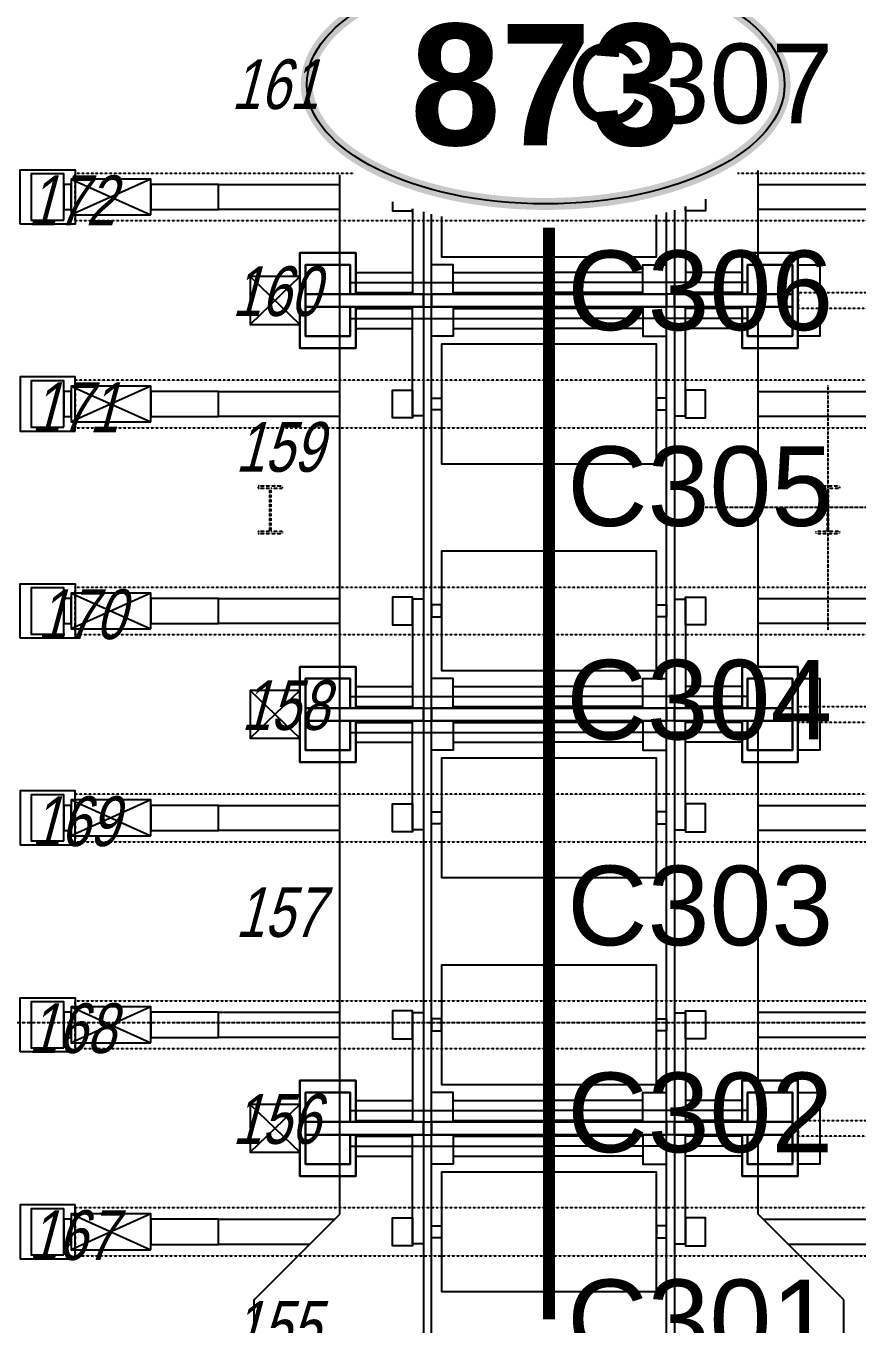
# Model space of a CAD drawing. Header units: millimetres. Extents: x -1732 to 458256, y -4349 to 130988.
# Drawn here: x 35423 to 45859, y 18100 to 34407 of the extents above; entities that cross this region are included whole.
import ezdxf
from ezdxf.enums import TextEntityAlignment as Align

# ---------------------------------------------------------------- set-up
doc = ezdxf.new("R2010")
doc.units = ezdxf.units.MM
doc.header["$LTSCALE"] = 0.01
doc.header["$MEASUREMENT"] = 0
for name, pattern in [('CENTER2', [28.575, 19.05, -3.175, 3.175, -3.175]), ('HIDDEN2', [4.7625, 3.175, -1.5875]), ('PHANTOM2', [31.75, 15.875, -3.175, 3.175, -3.175, 3.175, -3.175])]:
    doc.linetypes.add(name, pattern=pattern)
for name, color, linetype in [('F-E-EQP-AXE', 251, 'CENTER2'), ('F-E-EQP-BIELO', 251, 'CONTINUOUS'), ('F-E-EQP-CAN', 251, 'HIDDEN2'), ('F-E-EQP-TXT-MV2', 251, 'CONTINUOUS'), ('NODETEXT', 5, 'CONTINUOUS'), ('S-E-ACI', 251, 'PHANTOM2'), ('TEX', 5, 'CONTINUOUS')]:
    doc.layers.add(name, color=color, linetype=linetype)
doc.styles.add('CONTOUR', font='BOLD.SHX', dxfattribs={"height": 1600})
doc.styles.add('R15', font='arial.ttf', dxfattribs={"height": 1.5})
doc.styles.add('TEXTXP', font='arial.ttf', dxfattribs={"width": 0.75, "oblique": 15})

msp = doc.modelspace()

# ---------------------------------------------------------------- hatches: boundary and pattern name
at = {"layer": 'F-E-EQP-TXT-MV2', "linetype": 'Continuous'}
h = msp.add_hatch(color=256, dxfattribs=at)
edge = h.paths.add_edge_path(flags=16)
edge.add_spline(control_points=[(39024.54332, 33671.51296), (39024.54332, 33637.0709), (39027.17706, 33602.62781), (39037.74139, 33533.74889), (39045.67325, 33499.31163), (39066.90448, 33430.50538), (39080.20544, 33396.13624), (39112.24042, 33327.60811), (39130.97547, 33293.44989), (39173.89722, 33225.55495), (39198.08422, 33191.81922), (39251.86124, 33125.02123), (39281.4511, 33091.95973), (39345.91673, 33026.77537), (39380.79218, 32994.65296), (39455.65177, 32931.60672), (39495.63558, 32900.68311), (39580.48485, 32840.27951), (39625.35003, 32810.79961), (39719.69424, 32753.50949), (39769.17307, 32725.69927), (39872.44302, 32671.95441), (39926.23399, 32646.01975), (40037.79814, 32596.21186), (40095.57121, 32572.33861), (40214.74493, 32526.81988), (40276.14548, 32505.17438), (40402.1982, 32464.25849), (40466.85028, 32444.98808), (40599.01149, 32408.95107), (40666.52054, 32392.18446), (40803.9851, 32361.26537), (40873.94054, 32347.11288), (41015.8737, 32321.51406), (41087.85134, 32310.06773), (41258.67348, 32286.46153), (41358.16531, 32275.43626), (41558.9417, 32258.5628), (41660.2259, 32252.71463), (41863.4796, 32246.26293), (41965.44873, 32245.6594), (42168.95801, 32249.70396), (42270.49779, 32254.35204), (42472.03835, 32268.84617), (42572.03878, 32278.6922), (42769.40598, 32303.46811), (42866.77239, 32318.39798), (43057.80321, 32353.16712), (43151.46726, 32373.0064), (43334.06209, 32417.35975), (43422.99252, 32441.87384), (43595.13677, 32495.28186), (43678.35021, 32524.17582), (43838.13613, 32585.98747), (43914.70816, 32618.90522), (44060.35812, 32688.34558), (44129.43547, 32724.86825), (44248.03913, 32794.41437), (44298.8772, 32826.94182), (44394.53886, 32893.81877), (44439.36201, 32928.16815), (44522.67735, 32998.35266), (44561.16897, 33034.18741), (44631.58105, 33106.98385), (44663.50096, 33143.94471), (44720.62292, 33218.62928), (44745.82484, 33256.35159), (44789.46948, 33332.22329), (44807.91313, 33370.37103), (44838.09577, 33446.83424), (44849.83705, 33485.14898), (44866.71738, 33561.8045), (44871.85902, 33600.1468), (44875.61154, 33676.82608), (44874.22321, 33715.16643), (44864.89775, 33791.84346), (44856.95885, 33830.18293), (44834.4395, 33906.79011), (44819.85637, 33945.05828), (44783.95607, 34021.33169), (44762.63716, 34059.33562), (44713.24555, 34134.78307), (44685.17244, 34172.22495), (44622.35761, 34246.19428), (44587.61625, 34282.72056), (44511.65304, 34354.4927), (44470.43176, 34389.73795), (44381.78358, 34458.59669), (44334.35719, 34492.20994), (44233.64321, 34557.48007), (44180.35602, 34589.1369), (44068.32079, 34650.20017), (44009.57303, 34679.60663), (43887.06298, 34735.9061), (43823.3009, 34762.79914), (43691.24725, 34813.83884), (43622.95584, 34837.98553), (43482.36169, 34883.32883), (43410.0591, 34904.52546), (43261.98908, 34943.79355), (43186.22181, 34961.86501), (43031.79298, 34994.73584), (42953.13158, 35009.53522), (42793.50495, 35035.74303), (42712.53986, 35047.15146), (42548.91203, 35066.48656), (42466.24944, 35074.41322), (42299.84434, 35086.72205), (42216.10199, 35091.10421), (42048.16246, 35096.28951), (41963.96544, 35097.09263), (41795.74477, 35095.11351), (41711.72127, 35092.33127), (41544.47466, 35083.20334), (41461.25169, 35076.85764), (41296.2277, 35060.65292), (41214.42682, 35050.7939), (41052.85889, 35027.64076), (40973.09198, 35014.34666), (40816.18999, 34984.42967), (40739.05504, 34967.8068), (40587.99695, 34931.36662), (40514.07395, 34911.54932), (40369.99753, 34868.88277), (40299.84427, 34846.0335), (40163.8387, 34797.49385), (40097.98656, 34771.80346), (39971.08369, 34717.80131), (39910.03314, 34689.48952), (39793.19777, 34630.49405), (39737.41319, 34599.81034), (39631.53154, 34536.35102), (39581.43481, 34503.57543), (39487.29952, 34436.24321), (39443.26142, 34401.68672), (39361.55116, 34331.13238), (39323.87956, 34295.13495), (39255.13161, 34222.05944), (39224.05577, 34184.98228), (39168.63312, 34110.11002), (39144.28632, 34072.31641), (39102.34976, 33996.34021), (39084.75888, 33958.15925), (39056.27002, 33881.65452), (39045.36961, 33843.33126), (39030.15856, 33766.6678), (39025.84545, 33728.32577), (39024.62758, 33683.82839), (39024.54332, 33677.67067), (39024.54332, 33671.51296)], knot_values=[0, 0, 0, 0, 0.07653791, 0.07653791, 0.1530758201, 0.1530758201, 0.2296137301, 0.2296137301, 0.3061516401, 0.3061516401, 0.3826895501, 0.3826895501, 0.4592274602, 0.4592274602, 0.5357653702, 0.5357653702, 0.6123032802, 0.6123032802, 0.6888411903, 0.6888411903, 0.7653791003, 0.7653791003, 0.8419170103, 0.8419170103, 0.9184549203, 0.9184549203, 0.9949928304, 0.9949928304, 1.0715307404, 1.0715307404, 1.1480686504, 1.1480686504, 1.2246065605, 1.2246065605, 1.3011444705, 1.3011444705, 1.4042708289, 1.4042708289, 1.5073971874, 1.5073971874, 1.6105235458, 1.6105235458, 1.7136499042, 1.7136499042, 1.8167762627, 1.8167762627, 1.9199026211, 1.9199026211, 2.0230289795, 2.0230289795, 2.126155338, 2.126155338, 2.2292816964, 2.2292816964, 2.3324080548, 2.3324080548, 2.4355344133, 2.4355344133, 2.5207336817, 2.5207336817, 2.6059329501, 2.6059329501, 2.6911322186, 2.6911322186, 2.776331487, 2.776331487, 2.8615307555, 2.8615307555, 2.9467300239, 2.9467300239, 3.0319292923, 3.0319292923, 3.1171285608, 3.1171285608, 3.2023278292, 3.2023278292, 3.2875270976, 3.2875270976, 3.3727263661, 3.3727263661, 3.4579256345, 3.4579256345, 3.5431249029, 3.5431249029, 3.6283241714, 3.6283241714, 3.7135234398, 3.7135234398, 3.7987227083, 3.7987227083, 3.8839219767, 3.8839219767, 3.9691212451, 3.9691212451, 4.0543205136, 4.0543205136, 4.139519782, 4.139519782, 4.2247190504, 4.2247190504, 4.3099183189, 4.3099183189, 4.3951175873, 4.3951175873, 4.4803168557, 4.4803168557, 4.5655161242, 4.5655161242, 4.6507153926, 4.6507153926, 4.7359146611, 4.7359146611, 4.8211139295, 4.8211139295, 4.9063131979, 4.9063131979, 4.9915124664, 4.9915124664, 5.0767117348, 5.0767117348, 5.1619110032, 5.1619110032, 5.2471102717, 5.2471102717, 5.3323095401, 5.3323095401, 5.4175088085, 5.4175088085, 5.502708077, 5.502708077, 5.5879073454, 5.5879073454, 5.6731066139, 5.6731066139, 5.7583058823, 5.7583058823, 5.8435051507, 5.8435051507, 5.9287044192, 5.9287044192, 6.0139036876, 6.0139036876, 6.099102956, 6.099102956, 6.1843022245, 6.1843022245, 6.2695014929, 6.2695014929, 6.2831853072, 6.2831853072, 6.2831853072, 6.2831853072], degree=3, periodic=0)
edge = h.paths.add_edge_path()
edge.add_spline(control_points=[(38874.54332, 33671.51296), (38874.54332, 33642.05283), (38876.1226, 33612.59289), (38882.42426, 33553.82539), (38887.14647, 33524.51816), (38899.68982, 33466.19837), (38907.5107, 33437.18599), (38926.18523, 33379.58028), (38937.0386, 33350.98695), (38961.69825, 33294.32293), (38975.50432, 33266.25213), (39014.43088, 33195.32487), (39041.58057, 33152.89936), (39102.47691, 33069.76394), (39136.22347, 33029.05283), (39209.99068, 32949.5408), (39250.01167, 32910.73916), (39349.91777, 32823.00428), (39412.04207, 32774.85431), (39545.94471, 32682.59946), (39617.72399, 32638.49461), (39770.0923, 32554.71874), (39850.68164, 32515.04815), (40019.73735, 32440.51727), (40108.20362, 32405.65745), (40291.98956, 32341.0978), (40387.30891, 32311.39836), (40583.6931, 32257.46927), (40684.75751, 32233.23992), (40891.45125, 32190.51063), (40997.08006, 32172.01089), (41211.66353, 32140.94265), (41320.61764, 32128.37428), (41540.56979, 32109.30746), (41651.56726, 32102.80909), (41874.29785, 32095.95447), (41986.03039, 32095.59824), (42208.91334, 32101.03191), (42320.06317, 32106.82179), (42540.47042, 32124.48341), (42649.72729, 32136.35509), (42865.06275, 32166.04929), (42971.14081, 32183.87169), (43178.87373, 32225.27273), (43280.5281, 32248.85117), (43478.22539, 32301.5112), (43574.26788, 32330.5925), (43759.62422, 32393.95398), (43848.93776, 32428.23377), (44019.80193, 32501.64669), (44101.35245, 32540.77937), (44255.74651, 32623.52391), (44328.5903, 32667.13532), (44464.71572, 32758.44868), (44527.99821, 32806.1505), (44644.21913, 32905.25145), (44697.15904, 32956.65158), (44783.88805, 33053.71786), (44819.40356, 33098.87291), (44882.37032, 33191.17907), (44909.82105, 33238.33226), (44950.72863, 33322.91854), (44965.95938, 33360.00834), (44991.28856, 33434.92548), (45001.38601, 33472.75281), (45016.30277, 33548.8697), (45021.12113, 33587.15852), (45025.40041, 33663.87413), (45024.86099, 33702.29962), (45018.43302, 33778.94729), (45012.54495, 33817.16823), (44995.51362, 33893.08914), (44984.37133, 33930.78852), (44956.9872, 34005.40142), (44940.74627, 34042.31506), (44903.35139, 34115.15125), (44882.19798, 34151.07432), (44835.17251, 34221.7728), (44809.30062, 34256.54878), (44753.03014, 34324.82796), (44722.63149, 34358.33158), (44632.94639, 34448.69245), (44569.15577, 34504.11582), (44429.26618, 34610.16677), (44353.16518, 34660.79493), (44204.16425, 34748.27246), (44133.06252, 34785.97784), (43983.95761, 34857.47822), (43905.95441, 34891.27292), (43743.80195, 34954.67403), (43659.65285, 34984.28017), (43486.02579, 35039.05016), (43396.54807, 35064.2138), (43213.13672, 35109.8763), (43119.20339, 35130.375), (42927.80121, 35166.52247), (42830.3327, 35182.17113), (42632.81861, 35208.47509), (42532.77338, 35219.13032), (42331.0921, 35235.34884), (42229.4564, 35240.91208), (42025.59763, 35246.89487), (41923.37491, 35247.31439), (41719.35189, 35243.00579), (41617.55194, 35238.27768), (41415.37968, 35223.71778), (41315.00773, 35213.88603), (41116.68124, 35189.20987), (41018.72706, 35174.36553), (40826.19983, 35139.80041), (40731.62711, 35120.07975), (40546.79014, 35075.94051), (40456.52619, 35051.52209), (40281.18813, 34998.20402), (40196.11426, 34969.30457), (40031.9833, 34907.27365), (39952.92636, 34874.14245), (39801.5953, 34803.92254), (39729.32119, 34766.83414), (39592.25801, 34688.99103), (39527.46869, 34648.23657), (39406.01663, 34563.36028), (39349.35326, 34519.23844), (39244.74655, 34427.9291), (39196.80224, 34380.74086), (39110.20333, 34283.61214), (39071.548, 34233.66955), (39012.2581, 34143.76512), (38989.52662, 34104.31076), (38949.98825, 34024.24188), (38933.18231, 33983.62661), (38905.73479, 33901.5178), (38895.09476, 33860.02429), (38880.1659, 33776.52635), (38875.87847, 33734.52322), (38874.63216, 33685.49267), (38874.54332, 33678.50281), (38874.54332, 33671.51296)], knot_values=[0, 0, 0, 0, 0.0535638656, 0.0535638656, 0.1071277312, 0.1071277312, 0.1606915968, 0.1606915968, 0.2142554624, 0.2142554624, 0.2678193281, 0.2678193281, 0.3510755973, 0.3510755973, 0.4343318666, 0.4343318666, 0.5175881359, 0.5175881359, 0.627780904, 0.627780904, 0.737973672, 0.737973672, 0.84816644, 0.84816644, 0.9583592081, 0.9583592081, 1.0685519761, 1.0685519761, 1.1787447442, 1.1787447442, 1.2889375122, 1.2889375122, 1.3991302802, 1.3991302802, 1.5093230483, 1.5093230483, 1.6195158163, 1.6195158163, 1.7297085844, 1.7297085844, 1.8399013524, 1.8399013524, 1.9500941204, 1.9500941204, 2.0602868885, 2.0602868885, 2.1704796565, 2.1704796565, 2.2806724246, 2.2806724246, 2.3908651926, 2.3908651926, 2.5010579606, 2.5010579606, 2.6112507287, 2.6112507287, 2.7214434967, 2.7214434967, 2.8128903506, 2.8128903506, 2.9043372045, 2.9043372045, 2.9741279175, 2.9741279175, 3.0439186305, 3.0439186305, 3.1137093434, 3.1137093434, 3.1835000564, 3.1835000564, 3.2532907694, 3.2532907694, 3.3230814824, 3.3230814824, 3.3928721954, 3.3928721954, 3.4626629084, 3.4626629084, 3.5324536214, 3.5324536214, 3.6022443344, 3.6022443344, 3.7246448493, 3.7246448493, 3.8470453642, 3.8470453642, 3.9478848034, 3.9478848034, 4.0487242427, 4.0487242427, 4.1495636819, 4.1495636819, 4.2504031212, 4.2504031212, 4.3512425604, 4.3512425604, 4.4520819997, 4.4520819997, 4.5529214389, 4.5529214389, 4.6537608782, 4.6537608782, 4.7546003174, 4.7546003174, 4.8554397567, 4.8554397567, 4.9562791959, 4.9562791959, 5.0571186351, 5.0571186351, 5.1579580744, 5.1579580744, 5.2587975136, 5.2587975136, 5.3596369529, 5.3596369529, 5.4604763921, 5.4604763921, 5.5613158314, 5.5613158314, 5.6621552706, 5.6621552706, 5.7629947099, 5.7629947099, 5.8638341491, 5.8638341491, 5.9646735884, 5.9646735884, 6.0411243106, 6.0411243106, 6.1175750329, 6.1175750329, 6.1940257551, 6.1940257551, 6.2704764774, 6.2704764774, 6.2831853072, 6.2831853072, 6.2831853072, 6.2831853072], degree=3, periodic=0)

# ---------------------------------------------------------------- linework, layer by layer
at = {"layer": 'F-E-EQP-AXE'}
for p, q in [((45490.47652, 29898.10464), (45490.47652, 26818.17363)), ((45490.47652, 29898.10464), (45490.47652, 26818.17363)), ((47030.44203, 28358.13913), (43950.51102, 28358.13913)), ((47030.44203, 28358.13913), (43950.51102, 28358.13913)), ((76890.23649, 21881.78228), (22489.15801, 21881.78228))]:
    msp.add_line(p, q, dxfattribs=at)
at = {"layer": 'F-E-EQP-BIELO'}
for p, q in [((35990.12361, 32483.13913), (36990.12361, 32033.13913)), ((36990.12361, 32483.13913), (35990.12361, 32033.13913)), ((39362.62361, 19479.13913), (39362.62361, 32535.71539)), ((44617.62361, 19479.13913), (44617.62361, 32593.4372)), ((40415.12361, 32070.44419), (40415.12361, 14804.13913)), ((43565.12361, 32093.71684), (43565.12361, 14804.13913)), ((38863.12361, 31258.13913), (38238.12361, 30658.13913)), ((38238.12361, 31258.13913), (38863.12361, 30658.13913)), ((39495.12361, 31183.13913), (41990.12361, 31183.13913)), ((39565.12361, 31308.13913), (40275.12361, 31308.13913)), ((40786.42361, 31308.13913), (41990.12361, 31308.13913)), ((43168.72361, 31308.13913), (41990.12361, 31308.13913)), ((44485.12361, 31183.13913), (41990.12361, 31183.13913)), ((44415.12361, 31308.13913), (43705.12361, 31308.13913)), ((39565.12361, 31058.13913), (40275.12361, 31058.13913)), ((40786.42361, 31058.13913), (41990.12361, 31058.13913)), ((43168.72361, 31058.13913), (41990.12361, 31058.13913)), ((44415.12361, 31058.13913), (43705.12361, 31058.13913)), ((39565.12361, 30858.13913), (40275.12361, 30858.13913)), ((40786.42361, 30858.13913), (41990.12361, 30858.13913)), ((43168.72361, 30858.13913), (41990.12361, 30858.13913)), ((44415.12361, 30858.13913), (43705.12361, 30858.13913)), ((39495.12361, 30733.13913), (41990.12361, 30733.13913)), ((44485.12361, 30733.13913), (41990.12361, 30733.13913)), ((39565.12361, 30608.13913), (40275.12361, 30608.13913)), ((40786.42361, 30608.13913), (41990.12361, 30608.13913)), ((43168.72361, 30608.13913), (41990.12361, 30608.13913)), ((44415.12361, 30608.13913), (43705.12361, 30608.13913)), ((35990.12361, 29883.13913), (36990.12361, 29433.13913)), ((36990.12361, 29883.13913), (35990.12361, 29433.13913)), ((35990.12361, 27283.13913), (36990.12361, 26833.13913)), ((36990.12361, 27283.13913), (35990.12361, 26833.13913)), ((39565.12361, 26108.13913), (40275.12361, 26108.13913)), ((40786.42361, 26108.13913), (41990.12361, 26108.13913)), ((43168.72361, 26108.13913), (41990.12361, 26108.13913)), ((44415.12361, 26108.13913), (43705.12361, 26108.13913)), ((38863.12361, 26058.13913), (38238.12361, 25458.13913)), ((38238.12361, 26058.13913), (38863.12361, 25458.13913)), ((39495.12361, 25983.13913), (41990.12361, 25983.13913)), ((44485.12361, 25983.13913), (41990.12361, 25983.13913)), ((39565.12361, 25858.13913), (40275.12361, 25858.13913)), ((40786.42361, 25858.13913), (41990.12361, 25858.13913)), ((43168.72361, 25858.13913), (41990.12361, 25858.13913)), ((44415.12361, 25858.13913), (43705.12361, 25858.13913)), ((39565.12361, 25658.13913), (40275.12361, 25658.13913)), ((40786.42361, 25658.13913), (41990.12361, 25658.13913)), ((43168.72361, 25658.13913), (41990.12361, 25658.13913)), ((44415.12361, 25658.13913), (43705.12361, 25658.13913)), ((39495.12361, 25533.13913), (41990.12361, 25533.13913)), ((44485.12361, 25533.13913), (41990.12361, 25533.13913)), ((39565.12361, 25408.13913), (40275.12361, 25408.13913)), ((40786.42361, 25408.13913), (41990.12361, 25408.13913)), ((43168.72361, 25408.13913), (41990.12361, 25408.13913)), ((44415.12361, 25408.13913), (43705.12361, 25408.13913)), ((35990.12361, 24683.13913), (36990.12361, 24233.13913)), ((36990.12361, 24683.13913), (35990.12361, 24233.13913)), ((35990.12361, 22083.13913), (36990.12361, 21633.13913)), ((36990.12361, 22083.13913), (35990.12361, 21633.13913)), ((39565.12361, 20908.13913), (40275.12361, 20908.13913)), ((40786.42361, 20908.13913), (41990.12361, 20908.13913)), ((43168.72361, 20908.13913), (41990.12361, 20908.13913)), ((44415.12361, 20908.13913), (43705.12361, 20908.13913)), ((38863.12361, 20858.13913), (38238.12361, 20258.13913)), ((38238.12361, 20858.13913), (38863.12361, 20258.13913)), ((39495.12361, 20783.13913), (41990.12361, 20783.13913)), ((44485.12361, 20783.13913), (41990.12361, 20783.13913)), ((39565.12361, 20658.13913), (40275.12361, 20658.13913)), ((40786.42361, 20658.13913), (41990.12361, 20658.13913)), ((43168.72361, 20658.13913), (41990.12361, 20658.13913)), ((44415.12361, 20658.13913), (43705.12361, 20658.13913)), ((39565.12361, 20458.13913), (40275.12361, 20458.13913)), ((40786.42361, 20458.13913), (41990.12361, 20458.13913)), ((43168.72361, 20458.13913), (41990.12361, 20458.13913)), ((44415.12361, 20458.13913), (43705.12361, 20458.13913)), ((39495.12361, 20333.13913), (41990.12361, 20333.13913)), ((44485.12361, 20333.13913), (41990.12361, 20333.13913)), ((39565.12361, 20208.13913), (40275.12361, 20208.13913)), ((40786.42361, 20208.13913), (41990.12361, 20208.13913)), ((43168.72361, 20208.13913), (41990.12361, 20208.13913)), ((44415.12361, 20208.13913), (43705.12361, 20208.13913)), ((35990.12361, 19483.13913), (36990.12361, 19033.13913)), ((36990.12361, 19483.13913), (35990.12361, 19033.13913)), ((38286.62361, 18403.13913), (39362.62361, 19479.13913)), ((45693.62361, 18403.13913), (44617.62361, 19479.13913)), ((38286.62361, 17448.13913), (38286.62361, 18403.13913)), ((45693.62361, 17448.13913), (45693.62361, 18403.13913))]:
    msp.add_line(p, q, dxfattribs=at)
for points in [[(35350.12361, 31918.13913), (35350.12361, 32598.13913), (36040.12361, 32598.13913), (36040.12361, 31918.13913), (35350.12361, 31918.13913)], [(35900.12361, 31968.13913), (35900.12361, 32548.13913), (35490.12361, 32548.13913), (35490.12361, 31968.13913), (35900.12361, 31968.13913)], [(36990.12361, 32033.13913), (36990.12361, 32483.13913), (35990.12361, 32483.13913), (35990.12361, 32033.13913), (36990.12361, 32033.13913)], [(35990.12361, 32100.63913), (35990.12361, 32415.63913), (35900.12361, 32415.63913), (35900.12361, 32100.63913), (35990.12361, 32100.63913)], [(37840.12361, 32100.63913), (37840.12361, 32415.63913), (36990.12361, 32415.63913), (36990.12361, 32100.63913), (37840.12361, 32100.63913)], [(37840.12361, 32100.63913), (37840.12361, 32415.63913), (39362.62361, 32415.63913)], [(44617.62361, 32415.63913), (46990.12361, 32415.63913)], [(40025.12361, 32197.82536), (40025.12361, 32083.13913), (40275.12361, 32083.13913)], [(43705.12361, 32137.70456), (43705.12361, 31038.13913), (43168.72361, 31038.13913), (43168.72361, 31038.13913), (43168.72361, 31408.13913), (43465.12361, 31408.13913)], [(43955.12361, 32229.76338), (43955.12361, 32083.13913), (43705.12361, 32083.13913)], [(43705.12361, 32083.13913), (43705.12361, 32137.70456)], [(39362.62361, 32100.63913), (37840.12361, 32100.63913)], [(40275.12361, 32111.59372), (40275.12361, 31038.13913), (40786.42361, 31038.13913), (40786.42361, 31038.13913), (40786.42361, 31408.13913), (40515.12361, 31408.13913)], [(40275.12361, 32083.13913), (40275.12361, 32111.59372)], [(40415.12361, 32070.44419), (40415.12361, 17548.13913), (40515.12361, 17548.13913)], [(40515.12361, 17548.13913), (40515.12361, 32043.87813)], [(40640.12361, 32013.77013), (40640.12361, 31508.13913), (41990.12361, 31508.13913), (43340.12361, 31508.13913), (43340.12361, 32032.93611)], [(43565.12361, 32093.71684), (43565.12361, 17548.13913), (43465.12361, 17548.13913)], [(43465.12361, 17548.13913), (43465.12361, 32065.26467)], [(46990.12361, 32100.63913), (44617.62361, 32100.63913)], [(39565.12361, 30878.13913), (39565.12361, 30358.13913), (38863.12361, 30358.13913), (38863.12361, 31558.13913), (39565.12361, 31558.13913), (39565.12361, 31038.13913)], [(39565.12361, 31038.13913), (39565.12361, 31558.13913), (38863.12361, 31558.13913), (38863.12361, 30358.13913), (39565.12361, 30358.13913), (39565.12361, 30878.13913)], [(44415.12361, 30878.13913), (44415.12361, 30358.13913), (45117.12361, 30358.13913), (45117.12361, 31558.13913), (44415.12361, 31558.13913), (44415.12361, 31038.13913)], [(44415.12361, 31038.13913), (44415.12361, 31558.13913), (45117.12361, 31558.13913), (45117.12361, 30358.13913), (44415.12361, 30358.13913), (44415.12361, 30878.13913)], [(39495.12361, 30878.13913), (39495.12361, 30508.13913), (38933.12361, 30508.13913), (38933.12361, 31408.13913), (39495.12361, 31408.13913), (39495.12361, 31038.13913)], [(39495.12361, 31038.13913), (39495.12361, 31408.13913), (38933.12361, 31408.13913), (38933.12361, 30508.13913), (39495.12361, 30508.13913), (39495.12361, 30878.13913)], [(44485.12361, 30878.13913), (44485.12361, 30508.13913), (45047.12361, 30508.13913), (45047.12361, 31408.13913), (44485.12361, 31408.13913), (44485.12361, 31038.13913)], [(44485.12361, 31038.13913), (44485.12361, 31408.13913), (45047.12361, 31408.13913), (45047.12361, 30508.13913), (44485.12361, 30508.13913), (44485.12361, 30878.13913)], [(45117.12361, 30508.13913), (45117.12361, 31408.13913), (45392.12361, 31408.13913), (45392.12361, 30508.13913), (45117.12361, 30508.13913)], [(38863.12361, 30658.13913), (38863.12361, 31258.13913), (38238.12361, 31258.13913), (38238.12361, 30658.13913), (38863.12361, 30658.13913)], [(40415.12361, 31038.13913), (40415.12361, 30878.13913), (38933.12361, 30878.13913), (38933.12361, 31038.13913), (40415.12361, 31038.13913)], [(40415.12361, 30878.13913), (40415.12361, 31038.13913), (38933.12361, 31038.13913), (38933.12361, 30878.13913), (40415.12361, 30878.13913)], [(41990.12361, 30878.13913), (40515.12361, 30878.13913), (40515.12361, 31038.13913), (41990.12361, 31038.13913)], [(41990.12361, 31038.13913), (40515.12361, 31038.13913), (40515.12361, 30878.13913), (41990.12361, 30878.13913)], [(41990.12361, 30878.13913), (43465.12361, 30878.13913), (43465.12361, 31038.13913), (41990.12361, 31038.13913)], [(41990.12361, 31038.13913), (43465.12361, 31038.13913), (43465.12361, 30878.13913), (41990.12361, 30878.13913)], [(43565.12361, 31038.13913), (43565.12361, 30878.13913), (45047.12361, 30878.13913), (45047.12361, 31038.13913), (43565.12361, 31038.13913)], [(43565.12361, 30878.13913), (43565.12361, 31038.13913), (45047.12361, 31038.13913), (45047.12361, 30878.13913), (43565.12361, 30878.13913)], [(40415.12361, 29508.13913), (40275.12361, 29508.13913), (40275.12361, 30878.13913), (40786.42361, 30878.13913), (40786.42361, 30878.13913), (40786.42361, 30508.13913), (40515.12361, 30508.13913)], [(43565.12361, 29508.13913), (43705.12361, 29508.13913), (43705.12361, 30878.13913), (43168.72361, 30878.13913), (43168.72361, 30878.13913), (43168.72361, 30508.13913), (43465.12361, 30508.13913)], [(36040.12361, 29318.13913), (36040.12361, 29998.13913), (35350.12361, 29998.13913), (35350.12361, 29318.13913), (36040.12361, 29318.13913)], [(35900.12361, 29368.13913), (35900.12361, 29948.13913), (35490.12361, 29948.13913), (35490.12361, 29368.13913), (35900.12361, 29368.13913)], [(36990.12361, 29433.13913), (36990.12361, 29883.13913), (35990.12361, 29883.13913), (35990.12361, 29433.13913), (36990.12361, 29433.13913)], [(35990.12361, 29500.63913), (35990.12361, 29815.63913), (35900.12361, 29815.63913), (35900.12361, 29500.63913), (35990.12361, 29500.63913)], [(37840.12361, 29500.63913), (37840.12361, 29815.63913), (36990.12361, 29815.63913), (36990.12361, 29500.63913), (37840.12361, 29500.63913)], [(37840.12361, 29500.63913), (37840.12361, 29815.63913), (39362.62361, 29815.63913)], [(40275.12361, 29833.13913), (40275.12361, 29483.13913), (40025.12361, 29483.13913), (40025.12361, 29833.13913), (40275.12361, 29833.13913)], [(40640.12361, 29733.13913), (40640.12361, 29583.13913), (40515.12361, 29583.13913), (40515.12361, 29733.13913), (40640.12361, 29733.13913)], [(43340.12361, 29733.13913), (43340.12361, 29583.13913), (43465.12361, 29583.13913), (43465.12361, 29733.13913), (43340.12361, 29733.13913)], [(43705.12361, 29833.13913), (43705.12361, 29483.13913), (43955.12361, 29483.13913), (43955.12361, 29833.13913), (43705.12361, 29833.13913)], [(44617.62361, 29815.63913), (46990.12361, 29815.63913)], [(39362.62361, 29500.63913), (37840.12361, 29500.63913)], [(46990.12361, 29500.63913), (44617.62361, 29500.63913)], [(35350.12361, 26718.13913), (35350.12361, 27398.13913), (36040.12361, 27398.13913), (36040.12361, 26718.13913), (35350.12361, 26718.13913)], [(35900.12361, 26768.13913), (35900.12361, 27348.13913), (35490.12361, 27348.13913), (35490.12361, 26768.13913), (35900.12361, 26768.13913)], [(36990.12361, 26833.13913), (36990.12361, 27283.13913), (35990.12361, 27283.13913), (35990.12361, 26833.13913), (36990.12361, 26833.13913)], [(35990.12361, 26900.63913), (35990.12361, 27215.63913), (35900.12361, 27215.63913), (35900.12361, 26900.63913), (35990.12361, 26900.63913)], [(37840.12361, 26900.63913), (37840.12361, 27215.63913), (36990.12361, 27215.63913), (36990.12361, 26900.63913), (37840.12361, 26900.63913)], [(37840.12361, 26900.63913), (37840.12361, 27215.63913), (39362.62361, 27215.63913)], [(40275.12361, 26883.13913), (40275.12361, 27233.13913), (40025.12361, 27233.13913), (40025.12361, 26883.13913), (40275.12361, 26883.13913)], [(40415.12361, 27208.13913), (40275.12361, 27208.13913), (40275.12361, 25838.13913), (40786.42361, 25838.13913), (40786.42361, 25838.13913), (40786.42361, 26208.13913), (40515.12361, 26208.13913)], [(40640.12361, 26983.13913), (40640.12361, 27133.13913), (40515.12361, 27133.13913), (40515.12361, 26983.13913), (40640.12361, 26983.13913)], [(43565.12361, 27208.13913), (43705.12361, 27208.13913), (43705.12361, 25838.13913), (43168.72361, 25838.13913), (43168.72361, 25838.13913), (43168.72361, 26208.13913), (43465.12361, 26208.13913)], [(43340.12361, 26983.13913), (43340.12361, 27133.13913), (43465.12361, 27133.13913), (43465.12361, 26983.13913), (43340.12361, 26983.13913)], [(43705.12361, 26883.13913), (43705.12361, 27233.13913), (43955.12361, 27233.13913), (43955.12361, 26883.13913), (43705.12361, 26883.13913)], [(44617.62361, 27215.63913), (46990.12361, 27215.63913)], [(39362.62361, 26900.63913), (37840.12361, 26900.63913)], [(46990.12361, 26900.63913), (44617.62361, 26900.63913)], [(39565.12361, 25678.13913), (39565.12361, 25158.13913), (38863.12361, 25158.13913), (38863.12361, 26358.13913), (39565.12361, 26358.13913), (39565.12361, 25838.13913)], [(39565.12361, 25838.13913), (39565.12361, 26358.13913), (38863.12361, 26358.13913), (38863.12361, 25158.13913), (39565.12361, 25158.13913), (39565.12361, 25678.13913)], [(44415.12361, 25678.13913), (44415.12361, 25158.13913), (45117.12361, 25158.13913), (45117.12361, 26358.13913), (44415.12361, 26358.13913), (44415.12361, 25838.13913)], [(44415.12361, 25838.13913), (44415.12361, 26358.13913), (45117.12361, 26358.13913), (45117.12361, 25158.13913), (44415.12361, 25158.13913), (44415.12361, 25678.13913)], [(39495.12361, 25678.13913), (39495.12361, 25308.13913), (38933.12361, 25308.13913), (38933.12361, 26208.13913), (39495.12361, 26208.13913), (39495.12361, 25838.13913)], [(39495.12361, 25838.13913), (39495.12361, 26208.13913), (38933.12361, 26208.13913), (38933.12361, 25308.13913), (39495.12361, 25308.13913), (39495.12361, 25678.13913)], [(44485.12361, 25678.13913), (44485.12361, 25308.13913), (45047.12361, 25308.13913), (45047.12361, 26208.13913), (44485.12361, 26208.13913), (44485.12361, 25838.13913)], [(44485.12361, 25838.13913), (44485.12361, 26208.13913), (45047.12361, 26208.13913), (45047.12361, 25308.13913), (44485.12361, 25308.13913), (44485.12361, 25678.13913)], [(45117.12361, 25308.13913), (45117.12361, 26208.13913), (45392.12361, 26208.13913), (45392.12361, 25308.13913), (45117.12361, 25308.13913)], [(38863.12361, 25458.13913), (38863.12361, 26058.13913), (38238.12361, 26058.13913), (38238.12361, 25458.13913), (38863.12361, 25458.13913)], [(40415.12361, 25838.13913), (40415.12361, 25678.13913), (38933.12361, 25678.13913), (38933.12361, 25838.13913), (40415.12361, 25838.13913)], [(40415.12361, 25678.13913), (40415.12361, 25838.13913), (38933.12361, 25838.13913), (38933.12361, 25678.13913), (40415.12361, 25678.13913)], [(41990.12361, 25678.13913), (40515.12361, 25678.13913), (40515.12361, 25838.13913), (41990.12361, 25838.13913)], [(41990.12361, 25838.13913), (40515.12361, 25838.13913), (40515.12361, 25678.13913), (41990.12361, 25678.13913)], [(41990.12361, 25678.13913), (43465.12361, 25678.13913), (43465.12361, 25838.13913), (41990.12361, 25838.13913)], [(41990.12361, 25838.13913), (43465.12361, 25838.13913), (43465.12361, 25678.13913), (41990.12361, 25678.13913)], [(43565.12361, 25838.13913), (43565.12361, 25678.13913), (45047.12361, 25678.13913), (45047.12361, 25838.13913), (43565.12361, 25838.13913)], [(43565.12361, 25678.13913), (43565.12361, 25838.13913), (45047.12361, 25838.13913), (45047.12361, 25678.13913), (43565.12361, 25678.13913)], [(40415.12361, 24308.13913), (40275.12361, 24308.13913), (40275.12361, 25678.13913), (40786.42361, 25678.13913), (40786.42361, 25678.13913), (40786.42361, 25308.13913), (40515.12361, 25308.13913)], [(43565.12361, 24308.13913), (43705.12361, 24308.13913), (43705.12361, 25678.13913), (43168.72361, 25678.13913), (43168.72361, 25678.13913), (43168.72361, 25308.13913), (43465.12361, 25308.13913)], [(36040.12361, 24118.13913), (36040.12361, 24798.13913), (35350.12361, 24798.13913), (35350.12361, 24118.13913), (36040.12361, 24118.13913)], [(35900.12361, 24168.13913), (35900.12361, 24748.13913), (35490.12361, 24748.13913), (35490.12361, 24168.13913), (35900.12361, 24168.13913)], [(36990.12361, 24233.13913), (36990.12361, 24683.13913), (35990.12361, 24683.13913), (35990.12361, 24233.13913), (36990.12361, 24233.13913)], [(40275.12361, 24633.13913), (40275.12361, 24283.13913), (40025.12361, 24283.13913), (40025.12361, 24633.13913), (40275.12361, 24633.13913)], [(43705.12361, 24633.13913), (43705.12361, 24283.13913), (43955.12361, 24283.13913), (43955.12361, 24633.13913), (43705.12361, 24633.13913)], [(35990.12361, 24300.63913), (35990.12361, 24615.63913), (35900.12361, 24615.63913), (35900.12361, 24300.63913), (35990.12361, 24300.63913)], [(37840.12361, 24300.63913), (37840.12361, 24615.63913), (36990.12361, 24615.63913), (36990.12361, 24300.63913), (37840.12361, 24300.63913)], [(37840.12361, 24300.63913), (37840.12361, 24615.63913), (39362.62361, 24615.63913)], [(40640.12361, 24533.13913), (40640.12361, 24383.13913), (40515.12361, 24383.13913), (40515.12361, 24533.13913), (40640.12361, 24533.13913)], [(43340.12361, 24533.13913), (43340.12361, 24383.13913), (43465.12361, 24383.13913), (43465.12361, 24533.13913), (43340.12361, 24533.13913)], [(44617.62361, 24615.63913), (46990.12361, 24615.63913)], [(39362.62361, 24300.63913), (37840.12361, 24300.63913)], [(46990.12361, 24300.63913), (44617.62361, 24300.63913)], [(35350.12361, 21518.13913), (35350.12361, 22198.13913), (36040.12361, 22198.13913), (36040.12361, 21518.13913), (35350.12361, 21518.13913)], [(35900.12361, 21568.13913), (35900.12361, 22148.13913), (35490.12361, 22148.13913), (35490.12361, 21568.13913), (35900.12361, 21568.13913)], [(35990.12361, 21700.63913), (35990.12361, 22015.63913), (35900.12361, 22015.63913), (35900.12361, 21700.63913), (35990.12361, 21700.63913)], [(36990.12361, 21633.13913), (36990.12361, 22083.13913), (35990.12361, 22083.13913), (35990.12361, 21633.13913), (36990.12361, 21633.13913)], [(37840.12361, 21700.63913), (37840.12361, 22015.63913), (36990.12361, 22015.63913), (36990.12361, 21700.63913), (37840.12361, 21700.63913)], [(37840.12361, 21700.63913), (37840.12361, 22015.63913), (39362.62361, 22015.63913)], [(40275.12361, 21683.13913), (40275.12361, 22033.13913), (40025.12361, 22033.13913), (40025.12361, 21683.13913), (40275.12361, 21683.13913)], [(43705.12361, 21683.13913), (43705.12361, 22033.13913), (43955.12361, 22033.13913), (43955.12361, 21683.13913), (43705.12361, 21683.13913)], [(44617.62361, 22015.63913), (46990.12361, 22015.63913)], [(40415.12361, 22008.13913), (40275.12361, 22008.13913), (40275.12361, 20638.13913), (40786.42361, 20638.13913), (40786.42361, 20638.13913), (40786.42361, 21008.13913), (40515.12361, 21008.13913)], [(40640.12361, 21783.13913), (40640.12361, 21933.13913), (40515.12361, 21933.13913), (40515.12361, 21783.13913), (40640.12361, 21783.13913)], [(43565.12361, 22008.13913), (43705.12361, 22008.13913), (43705.12361, 20638.13913), (43168.72361, 20638.13913), (43168.72361, 20638.13913), (43168.72361, 21008.13913), (43465.12361, 21008.13913)], [(43340.12361, 21783.13913), (43340.12361, 21933.13913), (43465.12361, 21933.13913), (43465.12361, 21783.13913), (43340.12361, 21783.13913)], [(39362.62361, 21700.63913), (37840.12361, 21700.63913)], [(46990.12361, 21700.63913), (44617.62361, 21700.63913)], [(39565.12361, 20478.13913), (39565.12361, 19958.13913), (38863.12361, 19958.13913), (38863.12361, 21158.13913), (39565.12361, 21158.13913), (39565.12361, 20638.13913)], [(39565.12361, 20638.13913), (39565.12361, 21158.13913), (38863.12361, 21158.13913), (38863.12361, 19958.13913), (39565.12361, 19958.13913), (39565.12361, 20478.13913)], [(44415.12361, 20478.13913), (44415.12361, 19958.13913), (45117.12361, 19958.13913), (45117.12361, 21158.13913), (44415.12361, 21158.13913), (44415.12361, 20638.13913)], [(44415.12361, 20638.13913), (44415.12361, 21158.13913), (45117.12361, 21158.13913), (45117.12361, 19958.13913), (44415.12361, 19958.13913), (44415.12361, 20478.13913)], [(39495.12361, 20478.13913), (39495.12361, 20108.13913), (38933.12361, 20108.13913), (38933.12361, 21008.13913), (39495.12361, 21008.13913), (39495.12361, 20638.13913)], [(39495.12361, 20638.13913), (39495.12361, 21008.13913), (38933.12361, 21008.13913), (38933.12361, 20108.13913), (39495.12361, 20108.13913), (39495.12361, 20478.13913)], [(44485.12361, 20478.13913), (44485.12361, 20108.13913), (45047.12361, 20108.13913), (45047.12361, 21008.13913), (44485.12361, 21008.13913), (44485.12361, 20638.13913)], [(44485.12361, 20638.13913), (44485.12361, 21008.13913), (45047.12361, 21008.13913), (45047.12361, 20108.13913), (44485.12361, 20108.13913), (44485.12361, 20478.13913)], [(45117.12361, 20108.13913), (45117.12361, 21008.13913), (45392.12361, 21008.13913), (45392.12361, 20108.13913), (45117.12361, 20108.13913)], [(38863.12361, 20258.13913), (38863.12361, 20858.13913), (38238.12361, 20858.13913), (38238.12361, 20258.13913), (38863.12361, 20258.13913)], [(40415.12361, 20638.13913), (40415.12361, 20478.13913), (38933.12361, 20478.13913), (38933.12361, 20638.13913), (40415.12361, 20638.13913)], [(40415.12361, 20478.13913), (40415.12361, 20638.13913), (38933.12361, 20638.13913), (38933.12361, 20478.13913), (40415.12361, 20478.13913)], [(41990.12361, 20478.13913), (40515.12361, 20478.13913), (40515.12361, 20638.13913), (41990.12361, 20638.13913)], [(41990.12361, 20638.13913), (40515.12361, 20638.13913), (40515.12361, 20478.13913), (41990.12361, 20478.13913)], [(41990.12361, 20478.13913), (43465.12361, 20478.13913), (43465.12361, 20638.13913), (41990.12361, 20638.13913)], [(41990.12361, 20638.13913), (43465.12361, 20638.13913), (43465.12361, 20478.13913), (41990.12361, 20478.13913)], [(43565.12361, 20638.13913), (43565.12361, 20478.13913), (45047.12361, 20478.13913), (45047.12361, 20638.13913), (43565.12361, 20638.13913)], [(43565.12361, 20478.13913), (43565.12361, 20638.13913), (45047.12361, 20638.13913), (45047.12361, 20478.13913), (43565.12361, 20478.13913)], [(40415.12361, 19108.13913), (40275.12361, 19108.13913), (40275.12361, 20478.13913), (40786.42361, 20478.13913), (40786.42361, 20478.13913), (40786.42361, 20108.13913), (40515.12361, 20108.13913)], [(43565.12361, 19108.13913), (43705.12361, 19108.13913), (43705.12361, 20478.13913), (43168.72361, 20478.13913), (43168.72361, 20478.13913), (43168.72361, 20108.13913), (43465.12361, 20108.13913)], [(36040.12361, 18918.13913), (36040.12361, 19598.13913), (35350.12361, 19598.13913), (35350.12361, 18918.13913), (36040.12361, 18918.13913)], [(35900.12361, 18968.13913), (35900.12361, 19548.13913), (35490.12361, 19548.13913), (35490.12361, 18968.13913), (35900.12361, 18968.13913)], [(35990.12361, 19100.63913), (35990.12361, 19415.63913), (35900.12361, 19415.63913), (35900.12361, 19100.63913), (35990.12361, 19100.63913)], [(36990.12361, 19033.13913), (36990.12361, 19483.13913), (35990.12361, 19483.13913), (35990.12361, 19033.13913), (36990.12361, 19033.13913)], [(37840.12361, 19100.63913), (37840.12361, 19415.63913), (36990.12361, 19415.63913), (36990.12361, 19100.63913), (37840.12361, 19100.63913)], [(37840.12361, 19100.63913), (37840.12361, 19415.63913), (39299.12361, 19415.63913)], [(40275.12361, 19433.13913), (40275.12361, 19083.13913), (40025.12361, 19083.13913), (40025.12361, 19433.13913), (40275.12361, 19433.13913)], [(43705.12361, 19433.13913), (43705.12361, 19083.13913), (43955.12361, 19083.13913), (43955.12361, 19433.13913), (43705.12361, 19433.13913)], [(44681.12361, 19415.63913), (46990.12361, 19415.63913)], [(40640.12361, 19333.13913), (40640.12361, 19183.13913), (40515.12361, 19183.13913), (40515.12361, 19333.13913), (40640.12361, 19333.13913)], [(43340.12361, 19333.13913), (43340.12361, 19183.13913), (43465.12361, 19183.13913), (43465.12361, 19333.13913), (43340.12361, 19333.13913)], [(38984.12361, 19100.63913), (37840.12361, 19100.63913)], [(46990.12361, 19100.63913), (44996.12361, 19100.63913)]]:
    msp.add_lwpolyline(points, dxfattribs=at)
for points in [[(41990.12361, 30408.13913), (40640.12361, 30408.13913), (40640.12361, 28908.13913), (41990.12361, 28908.13913), (43340.12361, 28908.13913), (43340.12361, 30408.13913)], [(41990.12361, 27808.13913), (40640.12361, 27808.13913), (40640.12361, 26308.13913), (41990.12361, 26308.13913), (43340.12361, 26308.13913), (43340.12361, 27808.13913)], [(41990.12361, 25208.13913), (40640.12361, 25208.13913), (40640.12361, 23708.13913), (41990.12361, 23708.13913), (43340.12361, 23708.13913), (43340.12361, 25208.13913)], [(41990.12361, 22608.13913), (40640.12361, 22608.13913), (40640.12361, 21108.13913), (41990.12361, 21108.13913), (43340.12361, 21108.13913), (43340.12361, 22608.13913)], [(41990.12361, 20008.13913), (40640.12361, 20008.13913), (40640.12361, 18508.13913), (41990.12361, 18508.13913), (43340.12361, 18508.13913), (43340.12361, 20008.13913)]]:
    msp.add_lwpolyline(points, close=True, dxfattribs=at)
at = {"layer": 'F-E-EQP-CAN'}
for points in [[(36040.12361, 31958.13913), (36040.12361, 32558.13913), (39539.46135, 32558.13913)], [(44359.62529, 32558.13913), (48350.12361, 32558.13913), (48350.12361, 31958.13913), (36040.12361, 31958.13913)], [(48550.12361, 30228.13913), (48550.12361, 30858.13913), (45123.12361, 30858.13913), (45123.12361, 31058.13913), (48550.12361, 31058.13913), (48550.12361, 31688.13913)], [(48350.12361, 29358.13913), (48350.12361, 29958.13913), (36040.12361, 29958.13913), (36040.12361, 29358.13913), (48350.12361, 29358.13913)], [(36040.12361, 26758.13913), (36040.12361, 27358.13913), (48350.12361, 27358.13913), (48350.12361, 26758.13913), (36040.12361, 26758.13913)], [(48550.12361, 25028.13913), (48550.12361, 25658.13913), (45123.12361, 25658.13913), (45123.12361, 25858.13913), (48550.12361, 25858.13913), (48550.12361, 26488.13913)], [(48350.12361, 24158.13913), (48350.12361, 24758.13913), (36040.12361, 24758.13913), (36040.12361, 24158.13913), (48350.12361, 24158.13913)], [(36040.12361, 21558.13913), (36040.12361, 22158.13913), (48350.12361, 22158.13913), (48350.12361, 21558.13913), (36040.12361, 21558.13913)], [(48550.12361, 19828.13913), (48550.12361, 20458.13913), (45123.12361, 20458.13913), (45123.12361, 20658.13913), (48550.12361, 20658.13913), (48550.12361, 21288.13913)], [(48350.12361, 18958.13913), (48350.12361, 19558.13913), (36040.12361, 19558.13913), (36040.12361, 18958.13913), (48350.12361, 18958.13913)]]:
    msp.add_lwpolyline(points, dxfattribs=at)
at = {"layer": 'F-E-EQP-TXT-MV2'}
msp.add_ellipse((41949.54332, 33671.51296), major_axis=(-3000, 0), ratio=0.5, dxfattribs=at)
at = {"layer": 'S-E-ACI'}
for p, q in [((38340.65054, 28631.7832), (38640.65603, 28631.7832)), ((38340.65054, 28631.7832), (38340.65054, 28601.78174)), ((38340.65054, 28601.78174), (38483.17807, 28601.78174)), ((38483.17807, 28601.78174), (38483.17807, 28061.78282)), ((38498.18337, 28601.78174), (38498.18337, 28061.78282)), ((38498.18337, 28601.78174), (38640.65603, 28601.78174)), ((38640.65603, 28631.7832), (38640.65603, 28601.78174)), ((45340.49227, 28631.7832), (45640.46119, 28631.7832)), ((45340.49227, 28631.7832), (45340.49227, 28601.78174)), ((45340.49227, 28601.78174), (45482.99236, 28601.78174)), ((45482.99236, 28601.78174), (45482.99236, 28061.78282)), ((45497.98852, 28601.78174), (45497.98852, 28061.78282)), ((45497.98852, 28601.78174), (45640.46119, 28601.78174)), ((45640.46119, 28631.7832), (45640.46119, 28601.78174)), ((38340.65054, 28061.78282), (38340.65054, 28031.78135)), ((38340.65054, 28061.78282), (38483.17807, 28061.78282)), ((38498.18337, 28061.78282), (38640.65603, 28061.78282)), ((38640.65603, 28061.78282), (38640.65603, 28031.78135)), ((45340.49227, 28061.78282), (45340.49227, 28031.78135)), ((45340.49227, 28061.78282), (45482.99236, 28061.78282)), ((45497.98852, 28061.78282), (45640.46119, 28061.78282)), ((45640.46119, 28061.78282), (45640.46119, 28031.78135)), ((38340.65054, 28031.78135), (38640.65603, 28031.78135)), ((45340.49227, 28031.78135), (45640.46119, 28031.78135))]:
    msp.add_line(p, q, dxfattribs=at)
at = {"layer": 'S-E-ACI', "linetype": 'Continuous', "const_width": 150}
msp.add_lwpolyline([(41989.15315, 18156.70823), (41989.14532, 31871.63762)], dxfattribs=at)

# ---------------------------------------------------------------- texts
at = {"layer": 'F-E-EQP-TXT-MV2', "style": 'CONTOUR'}
msp.add_text('873', height=1524, dxfattribs=at).set_placement((41949.54332, 33671.51296), align=Align.MIDDLE_CENTER)
at = {"layer": 'NODETEXT', "style": 'TEXTXP', "oblique": 15, "width": 0.75}
for s, p in [('161', (38000.18623, 33362.99717)), ('172', (35446.61667, 31903.82297)), ('160', (38009.64603, 30762.99717)), ('171', (35489.18334, 29303.82297)), ('159', (38052.21269, 28806.63773)), ('170', (35564.85687, 26703.82297)), ('158', (38127.88622, 25562.99717)), ('169', (35489.18334, 24103.82297)), ('157', (38052.21269, 22962.99717)), ('168', (35451.34657, 21503.82297)), ('156', (38014.37592, 20362.99717)), ('167', (35452.22563, 18903.82297)), ('155', (38015.25499, 17762.99717))]:
    msp.add_text(s, height=625, dxfattribs=at).set_placement(p)
at = {"layer": 'TEX', "style": 'R15'}
for s, p in [('C307', (42219.94009, 33185.55335)), ('C306', (42219.94009, 30585.55335)), ('C305', (42219.94009, 28125.63913)), ('C304', (42208.188, 25443.43773)), ('C303', (42219.94009, 22858.13913)), ('C302', (42219.94009, 20258.13913)), ('C301', (42219.94009, 17658.13913))]:
    msp.add_text(s, height=1000, dxfattribs=at).set_placement(p)

doc.saveas('drawing.dxf')
